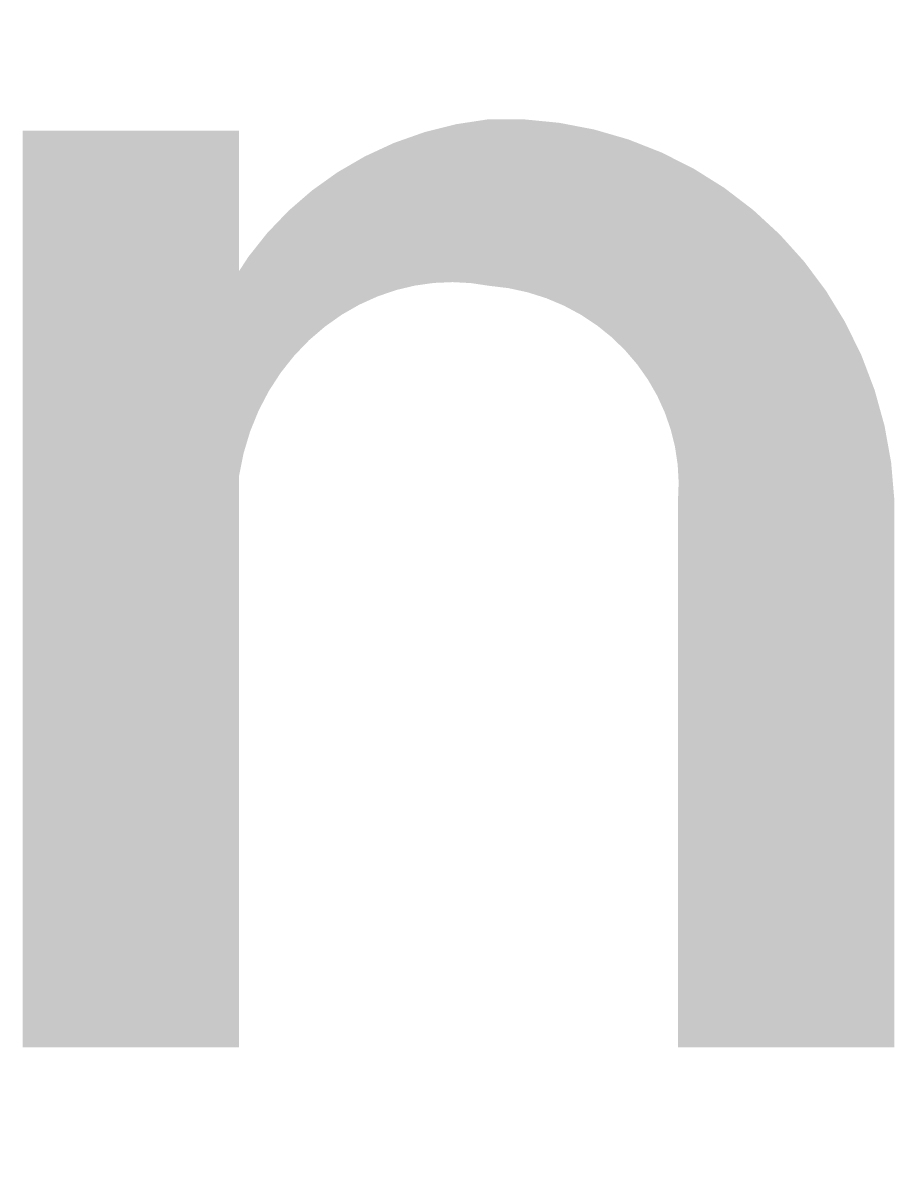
# Model space of a CAD drawing. Extents: x 0 to 0.685, y -0.085 to 0.805.
import ezdxf

# ---------------------------------------------------------------- set-up
doc = ezdxf.new("R2010")
doc.units = 0
doc.layers.get('0').update_dxf_attribs({"linetype": 'CONTINUOUS'})

msp = doc.modelspace()

# ---------------------------------------------------------------- linework, layer by layer
at = {"color": 0, "const_width": 0.17}
for points in [[(0.085, 0), (0.085, 0.72)], [(0.6, 0), (0.6, 0.43)]]:
    msp.add_lwpolyline(points, dxfattribs=at)
at = {"color": 0}
msp.add_lwpolyline([(0.151304, 0.448696, 0.037392, 0.130872, -0.414214), (0.366308, 0.6637, 0.130872, 0.17, -0.414214), (0.600008, 0.43, 0.158916, 0.158916, -0.414214)], format="xyseb", dxfattribs=at)

doc.saveas('drawing.dxf')
